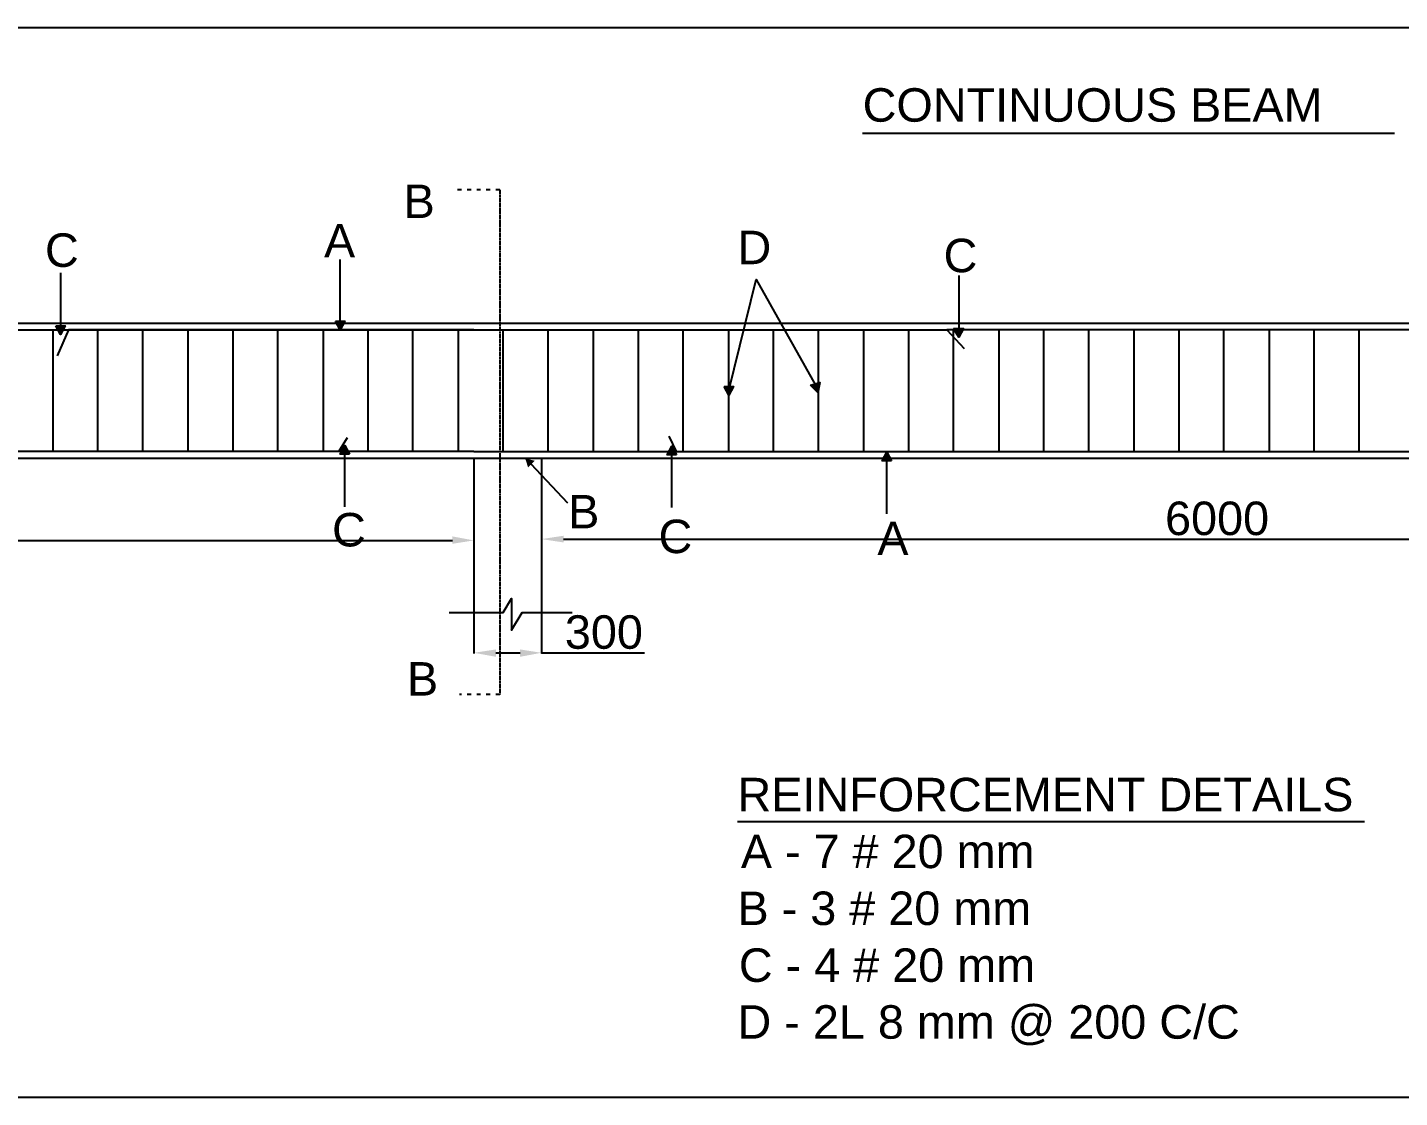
# Model space of a CAD drawing. Header units: metres. Extents: x 2042 to 16147, y 2604 to 5965.
# Drawn here: x 5400 to 9707, y 2604 to 5965 of the extents above; entities that cross this region are included whole.
import ezdxf

# ---------------------------------------------------------------- set-up
doc = ezdxf.new("R2010")
doc.units = ezdxf.units.M
doc.linetypes.add('ACAD_ISO02W100', pattern=[15, 12, -3])
doc.linetypes.add('ACAD_ISO03W100', pattern=[30, 12, -18])
doc.styles.add('Annotative', font='arial.ttf')

msp = doc.modelspace()

# ---------------------------------------------------------------- hatches: boundary and pattern name
for points in [[(6366.254, 5042.972), (6395.662, 5042.972), (6380.958, 5015.665)], [(5488.214, 5028.268), (5517.622, 5028.268), (5502.918, 5000.961)], [(8307.185, 5019.866), (8338.693, 5019.866), (8323.989, 4992.559)], [(7586.688, 4837.116), (7616.096, 4837.116), (7601.392, 4809.808)], [(7887.07, 4849.719), (7884.969, 4841.317), (7857.662, 4841.317)], [(7857.662, 4841.317), (7884.969, 4841.317), (7880.768, 4818.211)], [(6395.662, 4652.265), (6410.366, 4624.958), (6380.958, 4624.958)], [(6960.717, 4612.355), (6992.225, 4603.952), (6964.918, 4603.952)], [(7422.843, 4650.165), (7437.547, 4622.857), (7408.139, 4622.857)], [(8097.127, 4631.26), (8111.831, 4603.952), (8082.423, 4603.952)], [(6964.918, 4603.952), (6992.225, 4603.952), (6971.219, 4582.946)], [(6733.855, 4366.588), (6733.855, 4343.481), (6801.073, 4353.984)], [(7082.55, 4368.688), (7082.55, 4347.682), (7013.231, 4358.185)], [(6870.392, 4011.59), (6870.392, 3988.484), (6801.073, 4001.088)], [(6946.013, 4011.59), (6946.013, 3988.484), (7013.231, 4001.088)]]:
    msp.add_hatch(color=256).paths.add_polyline_path(points)

# ---------------------------------------------------------------- linework, layer by layer
for p, q in [((8021.507, 5633.234), (9691.463, 5633.234)), ((6380.958, 5042.972), (6380.958, 5236.225)), ((5502.918, 5194.214), (5502.918, 5000.961)), ((8323.989, 5185.811), (8323.989, 4992.559)), ((2557.913, 5036.671), (6801.073, 5036.671)), ((2557.913, 5015.665), (6801.073, 5015.665)), ((5479.812, 4633.36), (5479.812, 5015.665)), ((5620.55, 4633.36), (5620.55, 5015.665)), ((5761.289, 4633.36), (5761.289, 5015.665)), ((5904.128, 4633.36), (5904.128, 5015.665)), ((6044.866, 4633.36), (6044.866, 5015.665)), ((6185.605, 4633.36), (6185.605, 5015.665)), ((6328.444, 4633.36), (6328.444, 5015.665)), ((6469.182, 4633.36), (6469.182, 5015.665)), ((6609.921, 4633.36), (6609.921, 5015.665)), ((6752.76, 4633.36), (6752.76, 5015.665)), ((6801.073, 5015.665), (7013.231, 5015.665)), ((6893.498, 4633.36), (6893.498, 5015.665)), ((7034.237, 4633.36), (7034.237, 5015.665)), ((7177.076, 4633.36), (7177.076, 5015.665)), ((7317.814, 4633.36), (7317.814, 5015.665)), ((7458.553, 4633.36), (7458.553, 5015.665)), ((7601.392, 4633.36), (7601.392, 5015.665)), ((7742.13, 4633.36), (7742.13, 5015.665)), ((7882.869, 4633.36), (7882.869, 5015.665)), ((8025.708, 4633.36), (8025.708, 5015.665)), ((8166.446, 4633.36), (8166.446, 5015.665)), ((9983.443, 5015.665), (8286.179, 5015.665)), ((8307.185, 4633.36), (8307.185, 5015.665)), ((8450.024, 4633.36), (8450.024, 5015.665)), ((8590.762, 4633.36), (8590.762, 5015.665)), ((8731.5, 4633.36), (8731.5, 5015.665)), ((8874.34, 4633.36), (8874.34, 5015.665)), ((9015.078, 4633.36), (9015.078, 5015.665)), ((9155.817, 4633.36), (9155.817, 5015.665)), ((9298.656, 4633.36), (9298.656, 5015.665)), ((9439.394, 4633.36), (9439.394, 5015.665)), ((9580.132, 4633.36), (9580.132, 5015.665)), ((6376.757, 4633.361), (2366.761, 4633.361)), ((6395.662, 4459.013), (6395.662, 4652.265)), ((6801.073, 4633.361), (7013.231, 4633.361)), ((6801.073, 4612.355), (6801.073, 4129.223)), ((6801.073, 4612.355), (6801.073, 4353.984)), ((6962.817, 4612.355), (7095.153, 4471.616)), ((7013.231, 4612.355), (7013.231, 4129.223)), ((7013.231, 4612.355), (7013.231, 4358.185)), ((7422.843, 4456.912), (7422.843, 4650.165)), ((7437.547, 4633.361), (10832.075, 4633.361)), ((8097.127, 4438.007), (8097.127, 4631.26)), ((2627.232, 4353.984), (6733.855, 4353.984)), ((7082.55, 4358.185), (11189.172, 4358.185)), ((6801.073, 4127.122), (6801.073, 3998.987)), ((7013.231, 4127.122), (7013.231, 3998.987)), ((6870.392, 4001.087), (6946.013, 4001.087)), ((7013.231, 4001.087), (7336.719, 4001.087)), ((7628.699, 3471.743), (9596.938, 3471.743))]:
    msp.add_line(p, q)
at = {"linetype": 'ACAD_ISO03W100'}
for p, q in [((6882.092, 5455.36), (6748.366, 5455.36)), ((6882.092, 3870.097), (6755.534, 3870.097))]:
    msp.add_line(p, q, dxfattribs=at)
at = {"linetype": 'ACAD_ISO02W100', "ltscale": 0.53}
msp.add_line((6882.092, 5455.36), (6882.092, 3870.097), dxfattribs=at)
for points in [[(2083.184, 5965.124), (16146.527, 5965.124), (16146.527, 2604.206), (2083.184, 2604.206)], [(6366.254, 5042.972), (6395.662, 5042.972), (6380.958, 5015.665)], [(5488.214, 5028.268), (5517.622, 5028.268), (5502.918, 5000.961)], [(8307.185, 5019.866), (8338.693, 5019.866), (8323.989, 4992.559)], [(7586.688, 4837.116), (7616.096, 4837.116), (7601.392, 4809.808)], [(7857.662, 4841.317), (7887.07, 4849.719), (7880.768, 4818.211)], [(6410.366, 4624.958), (6380.958, 4624.958), (6395.662, 4652.265)], [(7437.547, 4622.857), (7408.139, 4622.857), (7422.843, 4650.165)], [(8111.831, 4603.952), (8082.423, 4603.952), (8097.127, 4631.26)]]:
    msp.add_lwpolyline(points, close=True)
for points in [[(7601.392, 4824.513), (7687.515, 5173.208), (7882.869, 4824.513)], [(2345.755, 4612.355), (15925.968, 4612.355), (15925.968, 5036.671)], [(6801.073, 5015.665), (5528.125, 5015.665), (5492.415, 4933.742)], [(6801.073, 5036.671), (7013.231, 5036.671), (11256.391, 5036.671), (11468.549, 5036.671), (15713.809, 5036.671), (15925.968, 5036.671)], [(7013.231, 5015.665), (8286.179, 5015.665), (8340.794, 4956.849)], [(6801.073, 4633.361), (6376.757, 4633.361), (6404.065, 4677.472)], [(7013.231, 4633.361), (7437.547, 4633.361), (7414.441, 4681.674)], [(6723.352, 4127.122), (6893.498, 4127.122), (6918.705, 4171.234), (6918.705, 4072.507), (6952.314, 4127.122), (7109.857, 4127.122)]]:
    msp.add_lwpolyline(points)

# ---------------------------------------------------------------- texts
at = {"style": 'Annotative'}
for s, height, p in [('CONTINUOUS BEAM', 105.12659, (8021.599, 5669.039)), ('B', 105.127, (6580.467, 5366.511)), ('A', 105.127, (6330.549, 5242.576)), ('C', 105.127, (5454.573, 5213.128)), ('D', 105.127, (7628.704, 5221.503)), ('C', 105.127, (8275.643, 5196.334)), ('B', 105.127, (7097.235, 4391.78)), ('C', 105.127, (6355.763, 4335.114)), ('6000', 105.1266, (8970.963, 4370.797)), ('C', 105.127, (7380.788, 4314.087)), ('A', 105.127, (8067.734, 4307.806)), ('300', 105.1266, (7086.767, 4013.693)), ('B', 105.127, (6591.026, 3866.637)), ('REINFORCEMENT DETAILS', 105.12659, (7628.704, 3503.26)), ('A - 7 # 20 mm', 105.12659, (7639.173, 3324.699)), ('B - 3 # 20 mm', 105.12659, (7628.704, 3146.138)), ('C - 4 # 20 mm', 105.12659, (7632.937, 2967.577)), ('D - 2L 8 mm @ 200 C/C', 105.12659, (7628.704, 2789.088))]:
    msp.add_text(s, height=height, dxfattribs=at).set_placement(p)

doc.saveas('drawing.dxf')
